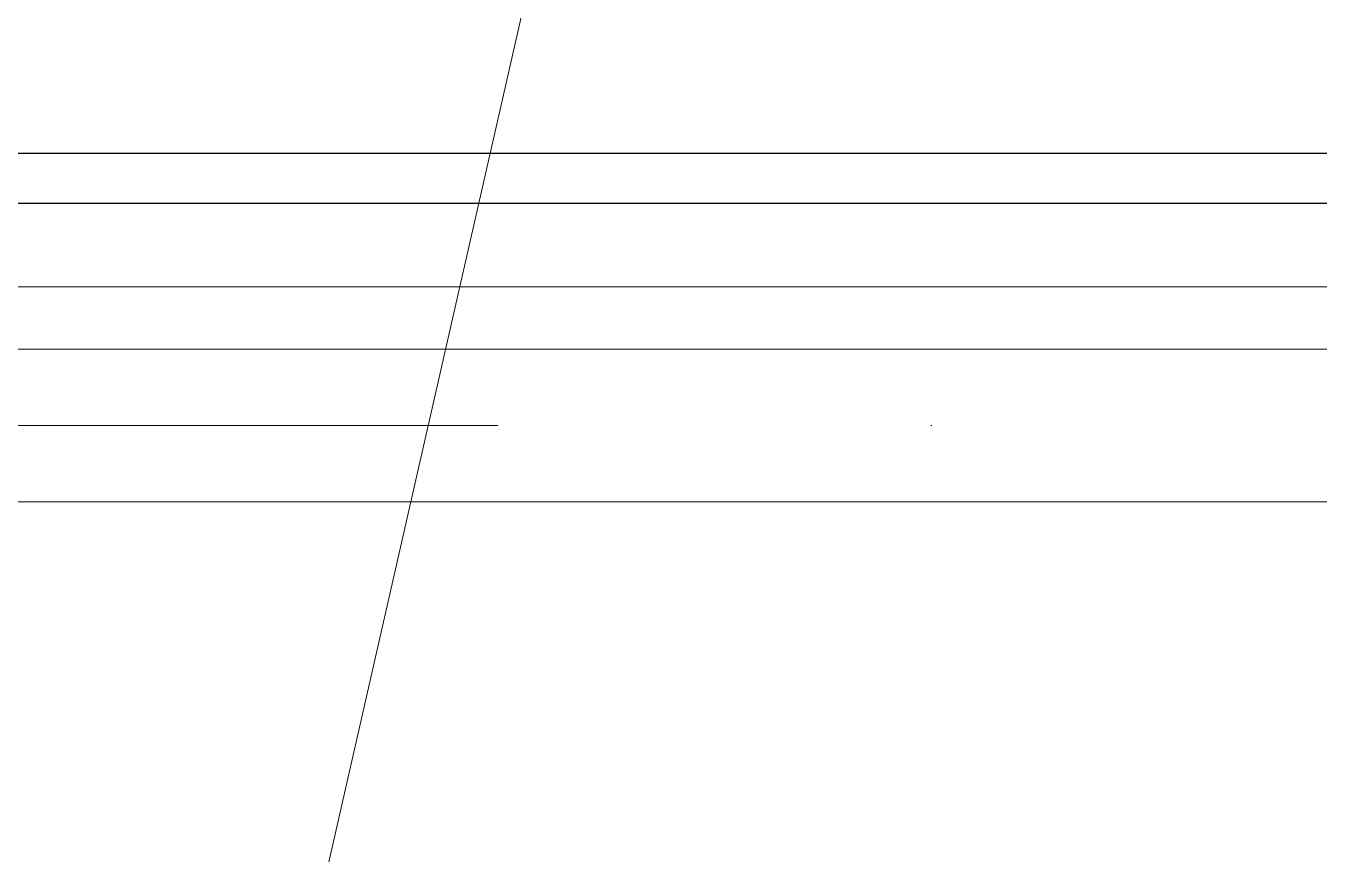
# Model space of a CAD drawing. Header units: millimetres. Extents: x 89051 to 218395, y -330386 to -125649.
# Drawn here: x 100431.9 to 100548.5, y -126959.7 to -126885.1 of the extents above; entities that cross this region are included whole.
import ezdxf

# ---------------------------------------------------------------- set-up
doc = ezdxf.new("R2010")
doc.units = ezdxf.units.MM
doc.header["$LTSCALE"] = 13
for name, pattern in [('1 实线', [0]), ('ACAD_ISO04W100', [30, 24, -3, 0, -3]), ('CENTER', [50.8, 31.75, -6.35, 6.35, -6.35])]:
    doc.linetypes.add(name, pattern=pattern)
doc.layers.get('0').update_dxf_attribs({"color": 1, "linetype": 'CENTER'})
doc.layers.add('标注、文本', color=3, linetype='Continuous', lineweight=25)
doc.layers.add('铁心', color=3, linetype='Continuous', lineweight=0)
doc.layers.add('粗实线', color=4, linetype='Continuous')

msp = doc.modelspace()

# ---------------------------------------------------------------- linework, layer by layer
at = {"color": 7, "linetype": '1 实线', "lineweight": 0}
for p, q in [((100862.07, -126908.58), (100326.07, -126908.58)), ((100333.57, -126914.2), (100857.57, -126914.2)), ((100857.57, -126927.95), (100333.57, -126927.95))]:
    msp.add_line(p, q, dxfattribs=at)
at = {"layer": '标注、文本'}
for p, q in [((100845.57, -126896.58), (100350.76, -126896.58)), ((100845.57, -126901.08), (100345.57, -126901.08))]:
    msp.add_line(p, q, dxfattribs=at)
at = {"layer": '标注、文本', "color": 1, "linetype": 'ACAD_ISO04W100', "lineweight": 15}
msp.add_line((100864.57, -126921.08), (100329.07, -126921.08), dxfattribs=at)
at = {"layer": '粗实线', "ltscale": 2}
msp.add_line((100860.07, -126901.08), (100331.07, -126901.08), dxfattribs=at)
at = {"layer": '铁心'}
msp.add_lwpolyline([(100445.4, -127021.08), (100618.42, -126261.39), (100618.42, -126261.39)], dxfattribs=at)

doc.saveas('drawing.dxf')
